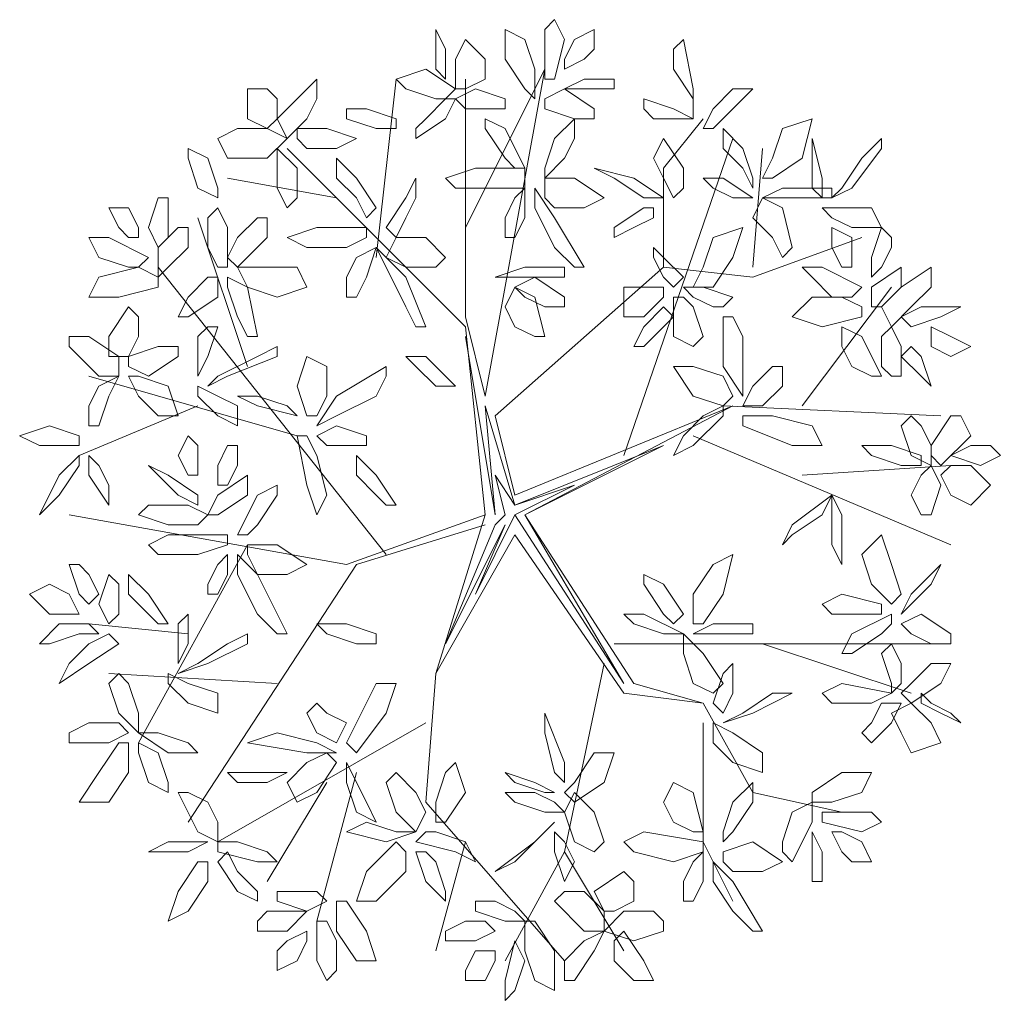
# Model space of a CAD drawing. Header units: millimetres. Extents: x 2424 to 2568, y 1542 to 1762.
# Drawn here: x 2514.759 to 2517.555, y 1604.665 to 1607.46 of the extents above; entities that cross this region are included whole.
import ezdxf

# ---------------------------------------------------------------- set-up
doc = ezdxf.new("R2010")
doc.units = ezdxf.units.MM
doc.layers.add('PDF_0', color=7, linetype='Continuous')

msp = doc.modelspace()

# ---------------------------------------------------------------- linework, layer by layer
at = {"layer": 'PDF_0', "lineweight": 9}
for points in [[(2516.2558, 1607.3473), (2516.2558, 1607.4321), (2516.284, 1607.4603), (2516.3122, 1607.4038), (2516.284, 1607.2909), (2516.2558, 1607.2909)], [(2515.9734, 1607.2909), (2515.9734, 1607.3756), (2515.9451, 1607.4321), (2515.9451, 1607.3756), (2515.9451, 1607.3191)], [(2516.2275, 1607.2344), (2516.1993, 1607.2626), (2516.1428, 1607.3473), (2516.1428, 1607.4321), (2516.1993, 1607.4038), (2516.2275, 1607.3191)], [(2516.3122, 1607.3191), (2516.3122, 1607.3473), (2516.3405, 1607.4038), (2516.3969, 1607.4321), (2516.3969, 1607.3756), (2516.3687, 1607.3473)], [(2516.0298, 1607.2626), (2516.0016, 1607.2626), (2516.0016, 1607.3473), (2516.0298, 1607.4038), (2516.0863, 1607.3473), (2516.0863, 1607.2909)], [(2516.6229, 1607.3191), (2516.6793, 1607.2344), (2516.6793, 1607.1779), (2516.6793, 1607.2626), (2516.6511, 1607.4038), (2516.6229, 1607.3756)], [(2515.9451, 1607.2344), (2515.8604, 1607.2626), (2515.8322, 1607.2909), (2515.9169, 1607.3191), (2516.0016, 1607.2626), (2515.9734, 1607.2344)], [(2515.6062, 1607.2909), (2515.6062, 1607.2344), (2515.578, 1607.1779), (2515.5215, 1607.1214), (2515.4933, 1607.1779), (2515.5498, 1607.2344)], [(2516.4252, 1607.2626), (2516.3405, 1607.2626), (2516.3122, 1607.2626), (2516.3687, 1607.2909), (2516.4534, 1607.2909), (2516.4534, 1607.2626)], [(2515.4933, 1607.2344), (2515.4933, 1607.1779), (2515.465, 1607.1497), (2515.4086, 1607.1779), (2515.4086, 1607.2626), (2515.465, 1607.2626)], [(2516.1146, 1607.2061), (2516.0298, 1607.2061), (2516.0016, 1607.2344), (2516.0581, 1607.2626), (2516.1428, 1607.2344), (2516.1428, 1607.2061)], [(2516.3405, 1607.1779), (2516.2558, 1607.2061), (2516.2558, 1607.2344), (2516.3122, 1607.2626), (2516.3969, 1607.2061), (2516.3969, 1607.1779)], [(2516.7076, 1607.1497), (2516.7358, 1607.1497), (2516.7923, 1607.2061), (2516.8488, 1607.2626), (2516.7923, 1607.2626), (2516.7358, 1607.2061)], [(2515.9169, 1607.1779), (2515.9734, 1607.2344), (2516.0016, 1607.2344), (2515.9734, 1607.1779), (2515.8886, 1607.1214), (2515.8886, 1607.1497)], [(2516.5664, 1607.1779), (2516.6229, 1607.1779), (2516.6793, 1607.1779), (2516.6229, 1607.2061), (2516.5381, 1607.2344), (2516.5381, 1607.2061)], [(2515.7757, 1607.1497), (2515.691, 1607.1779), (2515.691, 1607.2061), (2515.7474, 1607.2061), (2515.8322, 1607.1779), (2515.8322, 1607.1497)], [(2516.1428, 1607.065), (2516.0863, 1607.1497), (2516.0863, 1607.1779), (2516.1428, 1607.1497), (2516.1993, 1607.0367), (2516.171, 1607.0367)], [(2516.3122, 1607.065), (2516.3405, 1607.1214), (2516.3405, 1607.1779), (2516.284, 1607.1214), (2516.2558, 1607.0367), (2516.2558, 1607.0085)], [(2516.877, 1607.0085), (2516.9053, 1607.0085), (2516.99, 1607.065), (2517.0182, 1607.1779), (2516.9335, 1607.1497), (2516.9053, 1607.065)], [(2515.3803, 1607.1497), (2515.465, 1607.1497), (2515.5215, 1607.1214), (2515.465, 1607.065), (2515.3521, 1607.065), (2515.3238, 1607.1214)], [(2515.5498, 1607.1214), (2515.5498, 1607.1497), (2515.6345, 1607.1497), (2515.7192, 1607.1214), (2515.6627, 1607.0932), (2515.578, 1607.0932)], [(2516.8205, 1607.0367), (2516.7641, 1607.0932), (2516.7641, 1607.1497), (2516.8205, 1607.0932), (2516.8488, 1607.0085), (2516.8488, 1606.9802)], [(2516.6229, 1606.952), (2516.6511, 1606.9802), (2516.6511, 1607.0367), (2516.5946, 1607.1214), (2516.5664, 1607.065), (2516.5946, 1607.0085)], [(2517.0182, 1607.065), (2517.0182, 1606.9802), (2517.0465, 1606.952), (2517.0465, 1607.0085), (2517.0182, 1607.1214), (2517.0182, 1607.0932)], [(2517.1594, 1607.065), (2517.1029, 1606.9802), (2517.0747, 1606.952), (2517.1312, 1606.9802), (2517.2159, 1607.0932), (2517.2159, 1607.1214)], [(2515.2674, 1606.9802), (2515.2391, 1607.065), (2515.2391, 1607.0932), (2515.2956, 1607.065), (2515.3238, 1606.9802), (2515.3238, 1606.952)], [(2515.4933, 1606.9802), (2515.4933, 1607.065), (2515.4933, 1607.0932), (2515.5498, 1607.0367), (2515.5498, 1606.952), (2515.5215, 1606.9238)], [(2515.7192, 1606.952), (2515.6627, 1607.0085), (2515.6627, 1607.065), (2515.7192, 1607.0085), (2515.7757, 1606.9238), (2515.7474, 1606.8955)], [(2516.1428, 1606.9802), (2516.0016, 1606.9802), (2515.9734, 1607.0085), (2516.0581, 1607.0367), (2516.1993, 1607.0367), (2516.1993, 1606.9802)], [(2516.4534, 1607.0085), (2516.3969, 1607.0367), (2516.5099, 1607.0085), (2516.5946, 1606.952), (2516.5381, 1606.952)], [(2515.8604, 1606.8955), (2515.8886, 1606.952), (2515.8886, 1607.0085), (2515.8604, 1606.952), (2515.8039, 1606.8673), (2515.8322, 1606.839)], [(2516.2558, 1606.952), (2516.2558, 1607.0085), (2516.3405, 1607.0085), (2516.4252, 1606.952), (2516.3687, 1606.9238), (2516.284, 1606.9238)], [(2516.7923, 1606.952), (2516.8488, 1606.952), (2516.7641, 1607.0085), (2516.7076, 1607.0085), (2516.7358, 1606.9802)], [(2516.1428, 1606.839), (2516.171, 1606.839), (2516.1993, 1606.8955), (2516.1993, 1606.9802), (2516.171, 1606.952), (2516.1428, 1606.8955)], [(2516.284, 1606.8108), (2516.2275, 1606.9238), (2516.2275, 1606.9802), (2516.284, 1606.8955), (2516.3687, 1606.7543), (2516.3405, 1606.7543)], [(2517.0182, 1606.952), (2516.9053, 1606.952), (2516.877, 1606.952), (2516.9335, 1606.9802), (2517.0747, 1606.9802), (2517.0747, 1606.952)], [(2515.1826, 1606.9238), (2515.1826, 1606.839), (2515.1544, 1606.8108), (2515.1262, 1606.8673), (2515.1544, 1606.952), (2515.1826, 1606.952)], [(2516.9053, 1606.839), (2516.8488, 1606.8955), (2516.877, 1606.952), (2516.9335, 1606.9238), (2516.9617, 1606.8108), (2516.9335, 1606.7826)], [(2515.0979, 1606.839), (2515.0697, 1606.839), (2515.0414, 1606.8673), (2515.0132, 1606.9238), (2515.0697, 1606.9238), (2515.0979, 1606.8673)], [(2515.2956, 1606.8108), (2515.2956, 1606.8955), (2515.3238, 1606.9238), (2515.3521, 1606.8673), (2515.3521, 1606.7543), (2515.3238, 1606.7543)], [(2516.5099, 1606.8673), (2516.5664, 1606.8955), (2516.5664, 1606.9238), (2516.5381, 1606.9238), (2516.4534, 1606.8673), (2516.4534, 1606.839)], [(2517.0465, 1606.9238), (2517.0747, 1606.8955), (2517.1312, 1606.8673), (2517.2159, 1606.8673), (2517.1877, 1606.9238), (2517.1029, 1606.9238)], [(2515.3803, 1606.839), (2515.4368, 1606.8955), (2515.465, 1606.8955), (2515.465, 1606.839), (2515.3803, 1606.7543), (2515.3521, 1606.7826)], [(2515.2391, 1606.8108), (2515.1826, 1606.7543), (2515.1544, 1606.7261), (2515.1544, 1606.8108), (2515.2109, 1606.8673), (2515.2391, 1606.8673)], [(2515.691, 1606.8108), (2515.578, 1606.8108), (2515.5215, 1606.839), (2515.6062, 1606.8673), (2515.7474, 1606.8673), (2515.7474, 1606.839)], [(2516.6793, 1606.6978), (2516.7358, 1606.6978), (2516.7923, 1606.7826), (2516.8205, 1606.8673), (2516.7358, 1606.839), (2516.7076, 1606.7543)], [(2517.1312, 1606.7543), (2517.1029, 1606.7543), (2517.0747, 1606.8108), (2517.0747, 1606.8673), (2517.1312, 1606.839), (2517.1312, 1606.7826)], [(2517.2441, 1606.8108), (2517.2159, 1606.7543), (2517.1877, 1606.7261), (2517.1877, 1606.7826), (2517.2159, 1606.8673), (2517.2441, 1606.839)], [(2515.0697, 1606.7543), (2514.985, 1606.7826), (2514.9567, 1606.839), (2515.0132, 1606.839), (2515.1262, 1606.7826), (2515.0979, 1606.7543)], [(2515.8039, 1606.7826), (2515.8322, 1606.839), (2515.9169, 1606.839), (2515.9734, 1606.7826), (2515.9451, 1606.7543), (2515.8604, 1606.7543)], [(2515.691, 1606.6696), (2515.7192, 1606.6696), (2515.7474, 1606.7261), (2515.7757, 1606.8108), (2515.7192, 1606.7826), (2515.691, 1606.7261)], [(2515.8604, 1606.6414), (2515.8039, 1606.7543), (2515.7757, 1606.8108), (2515.8604, 1606.7261), (2515.9169, 1606.5849), (2515.8886, 1606.5849)], [(2516.5946, 1606.7826), (2516.6511, 1606.7261), (2516.6229, 1606.6978), (2516.5946, 1606.7261), (2516.5664, 1606.7826), (2516.5664, 1606.8108)], [(2515.1544, 1606.7261), (2515.1544, 1606.6978), (2515.0414, 1606.6696), (2514.9567, 1606.6696), (2514.985, 1606.7261), (2515.0979, 1606.7543)], [(2515.3803, 1606.7543), (2515.4086, 1606.6978), (2515.4933, 1606.6696), (2515.578, 1606.6978), (2515.5498, 1606.7543), (2515.465, 1606.7543)], [(2516.2558, 1606.7261), (2516.171, 1606.7261), (2516.1146, 1606.7261), (2516.1993, 1606.7543), (2516.3122, 1606.7543), (2516.3122, 1606.7261)], [(2517.0747, 1606.6696), (2517.0182, 1606.7261), (2516.99, 1606.7543), (2517.0465, 1606.7543), (2517.1594, 1606.6978), (2517.1312, 1606.6696)], [(2517.2724, 1606.6978), (2517.2724, 1606.7543), (2517.1877, 1606.6978), (2517.1877, 1606.6414), (2517.2159, 1606.6414)], [(2517.2441, 1606.5849), (2517.2159, 1606.6414), (2517.2724, 1606.6978), (2517.3571, 1606.7543), (2517.3571, 1606.6978), (2517.3006, 1606.6414)], [(2515.2391, 1606.6696), (2515.2956, 1606.7261), (2515.3238, 1606.7261), (2515.3238, 1606.6696), (2515.2391, 1606.6131), (2515.2109, 1606.6131)], [(2515.3803, 1606.6131), (2515.3521, 1606.6978), (2515.3521, 1606.7261), (2515.4086, 1606.6978), (2515.4368, 1606.5566), (2515.4086, 1606.5566)], [(2516.2558, 1606.6414), (2516.1993, 1606.6696), (2516.171, 1606.6978), (2516.2275, 1606.7261), (2516.3122, 1606.6696), (2516.3122, 1606.6414)], [(2516.171, 1606.5849), (2516.1428, 1606.6414), (2516.171, 1606.6978), (2516.2275, 1606.6696), (2516.2558, 1606.5566), (2516.2275, 1606.5566)], [(2516.5946, 1606.6978), (2516.5946, 1606.6696), (2516.5381, 1606.6131), (2516.4817, 1606.6131), (2516.4817, 1606.6978), (2516.5381, 1606.6978)], [(2516.7358, 1606.6414), (2516.6793, 1606.6696), (2516.6511, 1606.6978), (2516.7076, 1606.6978), (2516.7923, 1606.6696), (2516.7641, 1606.6414)], [(2516.6793, 1606.6414), (2516.7076, 1606.5566), (2516.6793, 1606.5284), (2516.6229, 1606.5566), (2516.6229, 1606.6696), (2516.6511, 1606.6696)], [(2517.1594, 1606.6414), (2517.1594, 1606.6131), (2517.0465, 1606.5849), (2516.9617, 1606.6131), (2517.0182, 1606.6696), (2517.1029, 1606.6696)], [(2515.0979, 1606.5566), (2515.0697, 1606.5002), (2515.0132, 1606.5002), (2515.0132, 1606.5566), (2515.0697, 1606.6414), (2515.0979, 1606.6131)], [(2516.6229, 1606.6131), (2516.5946, 1606.6414), (2516.5381, 1606.5849), (2516.5099, 1606.5284), (2516.5381, 1606.5284), (2516.5946, 1606.5849)], [(2517.3289, 1606.6414), (2517.4136, 1606.6414), (2517.4418, 1606.6414), (2517.3853, 1606.6131), (2517.3006, 1606.5849), (2517.2724, 1606.6131)], [(2516.8205, 1606.5566), (2516.8205, 1606.4437), (2516.8205, 1606.3872), (2516.7641, 1606.4719), (2516.7641, 1606.6131), (2516.7923, 1606.6131)], [(2515.2674, 1606.5566), (2515.2674, 1606.4719), (2515.2674, 1606.4437), (2515.2956, 1606.5002), (2515.3238, 1606.5849), (2515.2956, 1606.5849)], [(2517.1312, 1606.4719), (2517.1029, 1606.5284), (2517.1029, 1606.5849), (2517.1594, 1606.5566), (2517.2159, 1606.4437), (2517.1877, 1606.4437)], [(2517.2159, 1606.4719), (2517.2159, 1606.5566), (2517.2441, 1606.5849), (2517.2724, 1606.5284), (2517.2724, 1606.4437), (2517.2441, 1606.4437)], [(2517.3571, 1606.5566), (2517.3571, 1606.5849), (2517.4136, 1606.5566), (2517.4701, 1606.5284), (2517.4136, 1606.5002), (2517.3571, 1606.5284)], [(2514.9567, 1606.5566), (2515.0414, 1606.5002), (2515.0414, 1606.4437), (2514.985, 1606.4437), (2514.9002, 1606.5284), (2514.9002, 1606.5566)], [(2515.2109, 1606.5284), (2515.2109, 1606.5002), (2515.1262, 1606.4437), (2515.0697, 1606.4719), (2515.0697, 1606.5002), (2515.1544, 1606.5284)], [(2515.4368, 1606.5002), (2515.3238, 1606.4437), (2515.2956, 1606.4154), (2515.3521, 1606.4437), (2515.4933, 1606.5002), (2515.4933, 1606.5284)], [(2517.3289, 1606.4437), (2517.3571, 1606.4154), (2517.3289, 1606.5002), (2517.3006, 1606.5284), (2517.2724, 1606.5002)], [(2515.6062, 1606.3307), (2515.578, 1606.3307), (2515.5498, 1606.4154), (2515.578, 1606.5002), (2515.6345, 1606.4719), (2515.6345, 1606.3872)], [(2515.9451, 1606.4154), (2516.0016, 1606.4154), (2515.9169, 1606.5002), (2515.8604, 1606.5002), (2515.8886, 1606.4719)], [(2515.7757, 1606.3872), (2515.6627, 1606.3307), (2515.6062, 1606.3025), (2515.6627, 1606.3872), (2515.8039, 1606.4719), (2515.8039, 1606.4437)], [(2516.7923, 1606.3872), (2516.7641, 1606.359), (2516.6793, 1606.3872), (2516.6229, 1606.4719), (2516.6793, 1606.4719), (2516.7641, 1606.4437)], [(2516.9335, 1606.4719), (2516.9053, 1606.4719), (2516.8488, 1606.4154), (2516.8205, 1606.359), (2516.877, 1606.359), (2516.9335, 1606.4154)], [(2514.9567, 1606.359), (2514.985, 1606.4154), (2515.0414, 1606.4437), (2515.0132, 1606.3872), (2514.985, 1606.3025), (2514.9567, 1606.3025)], [(2515.0697, 1606.4437), (2515.0979, 1606.4437), (2515.1826, 1606.4154), (2515.2109, 1606.3307), (2515.1544, 1606.3307), (2515.0979, 1606.3872)], [(2515.2674, 1606.4154), (2515.2674, 1606.3872), (2515.3238, 1606.3307), (2515.3803, 1606.3025), (2515.3803, 1606.359), (2515.3238, 1606.3872)], [(2515.5215, 1606.359), (2515.5498, 1606.3307), (2515.4368, 1606.359), (2515.3803, 1606.3872), (2515.4368, 1606.3872)], [(2516.7076, 1606.3307), (2516.6511, 1606.2742), (2516.6229, 1606.2178), (2516.6793, 1606.246), (2516.7641, 1606.3307), (2516.7641, 1606.359)], [(2516.9053, 1606.3307), (2517.0182, 1606.3025), (2517.0465, 1606.246), (2516.9617, 1606.246), (2516.8205, 1606.3025), (2516.8205, 1606.3307)], [(2517.3289, 1606.3025), (2517.3571, 1606.246), (2517.3571, 1606.1895), (2517.3006, 1606.2178), (2517.2724, 1606.3025), (2517.3006, 1606.3307)], [(2517.3571, 1606.246), (2517.4136, 1606.3307), (2517.4418, 1606.3307), (2517.4701, 1606.2742), (2517.3853, 1606.1895), (2517.3571, 1606.2178)], [(2514.9285, 1606.246), (2514.9285, 1606.2742), (2514.8438, 1606.3025), (2514.759, 1606.2742), (2514.8155, 1606.246), (2514.9002, 1606.246)], [(2515.7474, 1606.246), (2515.7474, 1606.2742), (2515.6627, 1606.3025), (2515.6062, 1606.2742), (2515.6345, 1606.246), (2515.691, 1606.246)], [(2515.2674, 1606.1613), (2515.2391, 1606.1613), (2515.2109, 1606.2178), (2515.2391, 1606.2742), (2515.2674, 1606.246), (2515.2674, 1606.1895)], [(2515.6062, 1606.2178), (2515.6345, 1606.1048), (2515.6062, 1606.0483), (2515.578, 1606.133), (2515.5498, 1606.2742), (2515.578, 1606.2742)], [(2515.3803, 1606.1895), (2515.3521, 1606.133), (2515.3238, 1606.133), (2515.3238, 1606.1895), (2515.3521, 1606.246), (2515.3803, 1606.246)], [(2517.2724, 1606.1895), (2517.1877, 1606.2178), (2517.1594, 1606.246), (2517.2441, 1606.246), (2517.3289, 1606.2178), (2517.3289, 1606.1895)], [(2517.4136, 1606.2178), (2517.4983, 1606.1895), (2517.5548, 1606.2178), (2517.5265, 1606.246), (2517.4701, 1606.246)], [(2514.872, 1606.1048), (2514.8155, 1606.0483), (2514.872, 1606.1613), (2514.9285, 1606.2178), (2514.9285, 1606.1895)], [(2515.0132, 1606.133), (2515.0132, 1606.0766), (2514.9567, 1606.1613), (2514.9567, 1606.2178), (2514.985, 1606.1895)], [(2515.7757, 1606.1048), (2515.7192, 1606.1613), (2515.7192, 1606.2178), (2515.7757, 1606.1613), (2515.8322, 1606.0766), (2515.8039, 1606.0766)], [(2515.2109, 1606.1048), (2515.1544, 1606.1613), (2515.1262, 1606.1895), (2515.1826, 1606.1613), (2515.2674, 1606.1048), (2515.2674, 1606.0766)], [(2517.3006, 1606.1048), (2517.3289, 1606.1613), (2517.3571, 1606.1895), (2517.3853, 1606.133), (2517.3571, 1606.0483), (2517.3289, 1606.0483)], [(2517.3853, 1606.1613), (2517.4136, 1606.1895), (2517.4701, 1606.1895), (2517.5265, 1606.133), (2517.4701, 1606.0766), (2517.4136, 1606.1048)], [(2515.4086, 1606.1048), (2515.3238, 1606.0483), (2515.2956, 1606.0483), (2515.3238, 1606.1048), (2515.4086, 1606.1613), (2515.4086, 1606.133)], [(2515.4368, 1606.0201), (2515.4933, 1606.1048), (2515.4933, 1606.133), (2515.4368, 1606.1048), (2515.3803, 1605.9918), (2515.4086, 1605.9918)], [(2517.0465, 1606.0483), (2517.0747, 1606.1048), (2516.9617, 1606.0201), (2516.9335, 1605.9636), (2516.9617, 1605.9918)], [(2517.1029, 1606.0483), (2517.1029, 1605.9354), (2517.1029, 1605.9071), (2517.0747, 1605.9636), (2517.0747, 1606.0766), (2517.0747, 1606.1048)], [(2515.2956, 1606.0483), (2515.2674, 1606.0201), (2515.1826, 1606.0201), (2515.0979, 1606.0483), (2515.1262, 1606.0766), (2515.2391, 1606.0766)], [(2515.2674, 1605.9354), (2515.1544, 1605.9354), (2515.1262, 1605.9636), (2515.1826, 1605.9918), (2515.3521, 1605.9918), (2515.3521, 1605.9636)], [(2517.2441, 1605.7942), (2517.2724, 1605.8224), (2517.2441, 1605.9071), (2517.2159, 1605.9918), (2517.1594, 1605.9354), (2517.1877, 1605.8506)], [(2515.4086, 1605.9354), (2515.4086, 1605.9636), (2515.4933, 1605.9636), (2515.578, 1605.9071), (2515.5215, 1605.8789), (2515.4368, 1605.8789)], [(2515.2956, 1605.8224), (2515.3238, 1605.8224), (2515.3521, 1605.8789), (2515.3521, 1605.9354), (2515.3238, 1605.9071), (2515.2956, 1605.8506)], [(2515.4368, 1605.7659), (2515.3803, 1605.8789), (2515.3803, 1605.9354), (2515.4368, 1605.8789), (2515.5215, 1605.7094), (2515.4933, 1605.7094)], [(2516.6793, 1605.7377), (2516.7076, 1605.7377), (2516.7641, 1605.8224), (2516.7923, 1605.9354), (2516.7358, 1605.9071), (2516.6793, 1605.8224)], [(2514.9567, 1605.8789), (2514.985, 1605.8224), (2514.9567, 1605.7942), (2514.9285, 1605.8224), (2514.9002, 1605.9071), (2514.9285, 1605.9071)], [(2517.3571, 1605.8506), (2517.3853, 1605.9071), (2517.3006, 1605.8224), (2517.2724, 1605.7659), (2517.3006, 1605.7942)], [(2515.0414, 1605.8506), (2515.0132, 1605.8789), (2514.985, 1605.7942), (2515.0132, 1605.7377), (2515.0414, 1605.7659)], [(2515.1262, 1605.7659), (2515.0697, 1605.8224), (2515.0697, 1605.8789), (2515.1262, 1605.8224), (2515.1826, 1605.7377), (2515.1544, 1605.7377)], [(2516.5946, 1605.7659), (2516.5381, 1605.8506), (2516.5381, 1605.8789), (2516.5946, 1605.8506), (2516.6511, 1605.7659), (2516.6229, 1605.7377)], [(2514.9285, 1605.7659), (2514.9002, 1605.7659), (2514.8438, 1605.7659), (2514.7873, 1605.8224), (2514.8438, 1605.8506), (2514.9002, 1605.8224)], [(2517.1594, 1605.7659), (2517.0747, 1605.7659), (2517.0465, 1605.7942), (2517.1029, 1605.8224), (2517.2159, 1605.7942), (2517.2159, 1605.7659)], [(2515.2109, 1605.7377), (2515.2391, 1605.7659), (2515.2391, 1605.6812), (2515.2109, 1605.6247), (2515.2109, 1605.653)], [(2516.5946, 1605.7094), (2516.6511, 1605.7094), (2516.5381, 1605.7659), (2516.4817, 1605.7659), (2516.5099, 1605.7377)], [(2517.2159, 1605.7094), (2517.1312, 1605.653), (2517.1029, 1605.653), (2517.1312, 1605.7094), (2517.2441, 1605.7659), (2517.2441, 1605.7377)], [(2517.3571, 1605.6812), (2517.3006, 1605.7094), (2517.2724, 1605.7377), (2517.3289, 1605.7659), (2517.4136, 1605.7094), (2517.4136, 1605.6812)], [(2514.9285, 1605.7094), (2514.8438, 1605.6812), (2514.8155, 1605.6812), (2514.872, 1605.7377), (2514.9567, 1605.7377), (2514.985, 1605.7094)], [(2515.7192, 1605.6812), (2515.6345, 1605.7094), (2515.6062, 1605.7377), (2515.691, 1605.7377), (2515.7757, 1605.7094), (2515.7757, 1605.6812)], [(2516.7923, 1605.7094), (2516.7076, 1605.7094), (2516.6793, 1605.7094), (2516.7358, 1605.7377), (2516.8488, 1605.7377), (2516.8488, 1605.7094)], [(2515.0132, 1605.7094), (2515.0414, 1605.6812), (2514.9567, 1605.6247), (2514.872, 1605.5683), (2514.9002, 1605.6247), (2514.9567, 1605.6812)], [(2515.3521, 1605.6812), (2515.2674, 1605.6247), (2515.2109, 1605.5965), (2515.2956, 1605.6247), (2515.4086, 1605.6812), (2515.4086, 1605.7094)], [(2516.6793, 1605.5683), (2516.6511, 1605.653), (2516.6511, 1605.7094), (2516.7076, 1605.653), (2516.7641, 1605.5683), (2516.7358, 1605.54)], [(2517.2724, 1605.6247), (2517.2724, 1605.5683), (2517.2441, 1605.54), (2517.2441, 1605.5683), (2517.2159, 1605.653), (2517.2441, 1605.6812)], [(2516.7641, 1605.5965), (2516.7923, 1605.6247), (2516.7923, 1605.54), (2516.7641, 1605.4835), (2516.7358, 1605.5118)], [(2517.3006, 1605.5683), (2517.3571, 1605.6247), (2517.4136, 1605.6247), (2517.3853, 1605.5683), (2517.3006, 1605.5118), (2517.2724, 1605.54)], [(2515.0697, 1605.5683), (2515.0979, 1605.4835), (2515.0979, 1605.4271), (2515.0414, 1605.4835), (2515.0132, 1605.5683), (2515.0414, 1605.5965)], [(2515.1826, 1605.5965), (2515.1826, 1605.5683), (2515.2391, 1605.5118), (2515.3238, 1605.4835), (2515.3238, 1605.54), (2515.2391, 1605.5683)], [(2515.7192, 1605.4553), (2515.7757, 1605.5683), (2515.8322, 1605.5683), (2515.8039, 1605.4835), (2515.7192, 1605.3706), (2515.691, 1605.3988)], [(2517.1877, 1605.5118), (2517.2441, 1605.54), (2517.1029, 1605.5683), (2517.0465, 1605.54), (2517.0747, 1605.5118)], [(2516.9053, 1605.54), (2516.9617, 1605.54), (2516.8488, 1605.4835), (2516.7641, 1605.4553), (2516.8205, 1605.4835)], [(2517.3289, 1605.54), (2517.3289, 1605.5118), (2517.3853, 1605.4835), (2517.4418, 1605.4553), (2517.4136, 1605.4835), (2517.3571, 1605.5118)], [(2515.6062, 1605.5118), (2515.578, 1605.4835), (2515.6062, 1605.4271), (2515.6627, 1605.3988), (2515.691, 1605.4553), (2515.6345, 1605.4835)], [(2517.1877, 1605.4553), (2517.2159, 1605.5118), (2517.2724, 1605.5118), (2517.2441, 1605.4553), (2517.1877, 1605.3988), (2517.1594, 1605.4271)], [(2517.2441, 1605.4835), (2517.3006, 1605.5118), (2517.3571, 1605.4553), (2517.3853, 1605.3988), (2517.3006, 1605.3706), (2517.2724, 1605.4271)], [(2516.2558, 1605.4271), (2516.2558, 1605.4835), (2516.3122, 1605.3423), (2516.3122, 1605.2859), (2516.284, 1605.3141)], [(2514.9567, 1605.4553), (2515.0414, 1605.4553), (2515.0697, 1605.4271), (2515.0132, 1605.3988), (2514.9002, 1605.3988), (2514.9002, 1605.4271)], [(2516.7358, 1605.4553), (2516.7358, 1605.3988), (2516.7923, 1605.3423), (2516.877, 1605.3141), (2516.877, 1605.3706), (2516.7923, 1605.4271)], [(2515.1544, 1605.4271), (2515.0979, 1605.4271), (2515.1826, 1605.3706), (2515.2674, 1605.3706), (2515.2391, 1605.3988)], [(2515.4933, 1605.4271), (2515.4086, 1605.3988), (2515.578, 1605.3706), (2515.6627, 1605.3706), (2515.6062, 1605.3988)], [(2515.0697, 1605.3988), (2515.0414, 1605.3988), (2514.985, 1605.3141), (2514.9285, 1605.2294), (2515.0132, 1605.2294), (2515.0697, 1605.3141)], [(2515.1544, 1605.3706), (2515.1826, 1605.2859), (2515.1826, 1605.2576), (2515.1262, 1605.2859), (2515.0979, 1605.3706), (2515.0979, 1605.3988)], [(2515.6345, 1605.3706), (2515.6627, 1605.3423), (2515.6062, 1605.2576), (2515.5498, 1605.2294), (2515.5215, 1605.2859), (2515.578, 1605.3423)], [(2516.3122, 1605.2576), (2516.3405, 1605.2294), (2516.4252, 1605.2859), (2516.4534, 1605.3706), (2516.3969, 1605.3706), (2516.3405, 1605.2859)], [(2515.691, 1605.2859), (2515.7192, 1605.2011), (2515.7757, 1605.1729), (2515.7474, 1605.2294), (2515.691, 1605.3423), (2515.691, 1605.3141)], [(2515.9451, 1605.2294), (2515.9734, 1605.3141), (2516.0016, 1605.3423), (2516.0298, 1605.2576), (2515.9734, 1605.1729), (2515.9451, 1605.1729)], [(2515.465, 1605.2859), (2515.5215, 1605.3141), (2515.4086, 1605.3141), (2515.3521, 1605.3141), (2515.3803, 1605.2859)], [(2515.8886, 1605.2576), (2515.9169, 1605.2011), (2515.8886, 1605.1447), (2515.8322, 1605.2011), (2515.8039, 1605.2859), (2515.8322, 1605.3141)], [(2516.171, 1605.2859), (2516.1428, 1605.3141), (2516.2275, 1605.2859), (2516.284, 1605.2576), (2516.2558, 1605.2576)], [(2517.0182, 1605.2294), (2517.0182, 1605.2576), (2517.1029, 1605.3141), (2517.1877, 1605.3141), (2517.1594, 1605.2576), (2517.0747, 1605.2294)], [(2516.6229, 1605.1729), (2516.5946, 1605.2294), (2516.6229, 1605.2859), (2516.6793, 1605.2576), (2516.7076, 1605.1447), (2516.6793, 1605.1447)], [(2516.7923, 1605.1447), (2516.8488, 1605.2294), (2516.8488, 1605.2859), (2516.7923, 1605.2294), (2516.7641, 1605.1447), (2516.7641, 1605.1164)], [(2515.2956, 1605.2294), (2515.3238, 1605.1729), (2515.3238, 1605.1164), (2515.2674, 1605.1447), (2515.2109, 1605.2576), (2515.2391, 1605.2576)], [(2516.3122, 1605.2011), (2516.284, 1605.2294), (2516.2275, 1605.2576), (2516.1428, 1605.2576), (2516.171, 1605.2294), (2516.2558, 1605.2011)], [(2516.3405, 1605.1164), (2516.3122, 1605.2011), (2516.3405, 1605.2576), (2516.3969, 1605.2011), (2516.4252, 1605.1164), (2516.3969, 1605.0882)], [(2516.9335, 1605.1164), (2516.9617, 1605.2011), (2517.0182, 1605.2294), (2517.0182, 1605.1729), (2516.9617, 1605.0599), (2516.9335, 1605.0882)], [(2517.1029, 1605.2011), (2517.1877, 1605.2011), (2517.2159, 1605.1729), (2517.1594, 1605.1447), (2517.0465, 1605.1729), (2517.0465, 1605.2011)], [(2515.7474, 1605.1729), (2515.691, 1605.1447), (2515.8039, 1605.1164), (2515.8886, 1605.1447), (2515.8322, 1605.1447)], [(2516.171, 1605.0599), (2516.1146, 1605.0317), (2516.2275, 1605.1164), (2516.284, 1605.1729), (2516.2558, 1605.1447)], [(2515.9451, 1605.1447), (2516.0298, 1605.1164), (2516.0581, 1605.0599), (2516.0016, 1605.0882), (2515.8886, 1605.1164), (2515.9169, 1605.1447)], [(2516.3405, 1605.0599), (2516.3122, 1605.0035), (2516.284, 1605.0882), (2516.284, 1605.1447), (2516.3122, 1605.1164)], [(2516.6229, 1605.0599), (2516.5099, 1605.0882), (2516.4817, 1605.1164), (2516.5381, 1605.1447), (2516.7076, 1605.1164), (2516.7076, 1605.0882)], [(2517.0182, 1605.0317), (2517.0182, 1605.1164), (2517.0182, 1605.1447), (2517.0465, 1605.0882), (2517.0465, 1605.0035), (2517.0182, 1605.0035)], [(2517.0747, 1605.1447), (2517.1029, 1605.1447), (2517.1594, 1605.1164), (2517.1877, 1605.0599), (2517.1312, 1605.0599), (2517.1029, 1605.0882)], [(2515.1826, 1605.1164), (2515.1262, 1605.0882), (2515.2391, 1605.0882), (2515.2956, 1605.1164), (2515.2674, 1605.1164)], [(2515.3803, 1605.1164), (2515.465, 1605.0882), (2515.4933, 1605.0599), (2515.4368, 1605.0599), (2515.3238, 1605.0882), (2515.3238, 1605.1164)], [(2515.8604, 1605.0882), (2515.8322, 1605.1164), (2515.7474, 1605.0317), (2515.7192, 1604.947), (2515.7757, 1604.947), (2515.8604, 1605.0317)], [(2516.7641, 1605.0599), (2516.7641, 1605.0882), (2516.8488, 1605.1164), (2516.9335, 1605.0599), (2516.877, 1605.0317), (2516.7923, 1605.0317)], [(2515.3803, 1605.0317), (2515.4368, 1604.9752), (2515.4368, 1604.947), (2515.3803, 1604.9752), (2515.3238, 1605.0599), (2515.3521, 1605.0882)], [(2515.9451, 1605.0599), (2515.9734, 1604.9752), (2515.9734, 1604.947), (2515.9169, 1605.0035), (2515.8886, 1605.0882), (2515.9169, 1605.0882)], [(2516.6511, 1604.947), (2516.6793, 1604.947), (2516.7076, 1605.0035), (2516.7076, 1605.0882), (2516.6793, 1605.0599), (2516.6511, 1605.0035)], [(2515.2956, 1605.0599), (2515.2674, 1605.0599), (2515.2109, 1604.9752), (2515.1826, 1604.8905), (2515.2391, 1604.9187), (2515.2956, 1605.0035)], [(2516.7923, 1604.9187), (2516.7358, 1605.0035), (2516.7358, 1605.0599), (2516.7923, 1605.0035), (2516.877, 1604.8623), (2516.8488, 1604.8623)], [(2516.5099, 1604.947), (2516.4534, 1604.9187), (2516.4252, 1604.9187), (2516.3969, 1604.9752), (2516.4817, 1605.0317), (2516.5099, 1605.0035)], [(2515.5498, 1604.9752), (2515.6062, 1604.9752), (2515.6345, 1604.947), (2515.578, 1604.9187), (2515.4933, 1604.947), (2515.4933, 1604.9752)], [(2516.3687, 1604.9752), (2516.4252, 1604.9187), (2516.4252, 1604.8623), (2516.3687, 1604.8623), (2516.284, 1604.947), (2516.3122, 1604.9752)], [(2515.6627, 1604.947), (2515.691, 1604.947), (2515.7474, 1604.8623), (2515.7757, 1604.7775), (2515.7192, 1604.7775), (2515.6627, 1604.8623)], [(2516.1146, 1604.947), (2516.171, 1604.9187), (2516.1993, 1604.8905), (2516.1428, 1604.8905), (2516.0581, 1604.9187), (2516.0581, 1604.947)], [(2515.465, 1604.9187), (2515.5498, 1604.9187), (2515.578, 1604.9187), (2515.5215, 1604.8623), (2515.4368, 1604.8623), (2515.4368, 1604.8905)], [(2516.5946, 1604.8905), (2516.5946, 1604.8623), (2516.5099, 1604.834), (2516.4252, 1604.8623), (2516.4817, 1604.9187), (2516.5664, 1604.9187)], [(2515.6627, 1604.834), (2515.6627, 1604.7493), (2515.6345, 1604.7211), (2515.6062, 1604.7775), (2515.6062, 1604.8905), (2515.6345, 1604.8905)], [(2516.0298, 1604.8905), (2516.0863, 1604.8905), (2516.1146, 1604.8623), (2516.0581, 1604.834), (2515.9734, 1604.834), (2515.9734, 1604.8623)], [(2516.1993, 1604.8905), (2516.2275, 1604.8905), (2516.284, 1604.8058), (2516.284, 1604.6928), (2516.2275, 1604.7211), (2516.1993, 1604.8058)], [(2515.578, 1604.8623), (2515.578, 1604.834), (2515.5498, 1604.7775), (2515.4933, 1604.7493), (2515.4933, 1604.8058), (2515.5215, 1604.834)], [(2516.3122, 1604.7775), (2516.3687, 1604.834), (2516.4252, 1604.8623), (2516.3969, 1604.8058), (2516.3405, 1604.7211), (2516.3122, 1604.7211)], [(2516.4534, 1604.834), (2516.4817, 1604.8623), (2516.5381, 1604.7775), (2516.5664, 1604.7211), (2516.5099, 1604.7211), (2516.4534, 1604.7775)], [(2516.1993, 1604.7775), (2516.171, 1604.834), (2516.1428, 1604.7211), (2516.1428, 1604.6646), (2516.171, 1604.6928)], [(2516.1146, 1604.8058), (2516.1146, 1604.7775), (2516.0863, 1604.7211), (2516.0298, 1604.7211), (2516.0298, 1604.7493), (2516.0581, 1604.8058)]]:
    msp.add_lwpolyline(points, close=True, dxfattribs=at)
for points in [[(2516.0298, 1606.8673), (2516.2558, 1607.3191), (2516.0863, 1606.3872), (2516.0298, 1606.6131), (2516.0298, 1607.2909)], [(2515.7757, 1606.7826), (2515.8322, 1607.2909)], [(2516.7076, 1607.1779), (2516.5946, 1607.0367), (2516.5946, 1606.7543), (2516.8488, 1606.7261), (2517.1594, 1606.839)], [(2516.4817, 1606.2178), (2516.7923, 1607.1214)], [(2516.0863, 1606.0483), (2516.0298, 1606.5849), (2515.5215, 1607.0932)], [(2516.8488, 1606.7543), (2516.877, 1607.0932)], [(2515.6627, 1606.952), (2515.3521, 1607.0085)], [(2515.4086, 1606.4719), (2515.2674, 1606.8955)], [(2515.8039, 1605.9354), (2515.1544, 1606.7543)], [(2516.0298, 1606.5566), (2516.1146, 1606.0483), (2516.0863, 1606.359), (2516.171, 1606.0766), (2516.5946, 1606.246), (2516.1993, 1606.0483), (2516.7923, 1606.359), (2516.171, 1606.1048), (2516.1146, 1606.3307), (2516.5946, 1606.7543)], [(2516.99, 1606.359), (2517.2441, 1606.6978)], [(2515.5498, 1606.2742), (2514.9567, 1606.4437)], [(2515.2674, 1606.359), (2514.9285, 1606.2178)], [(2516.7641, 1606.359), (2517.3853, 1606.3307)], [(2516.6793, 1606.2742), (2517.4136, 1605.9636)], [(2516.99, 1606.1613), (2517.4136, 1606.1895)], [(2516.171, 1606.0483), (2516.0581, 1605.8224), (2516.1428, 1606.0201), (2515.9734, 1605.6812), (2516.1146, 1606.0201), (2516.1428, 1606.0483), (2516.1146, 1606.1613), (2516.171, 1606.0766), (2516.3405, 1606.133), (2516.171, 1606.0483), (2516.4817, 1605.5683), (2516.1993, 1606.0483), (2516.5099, 1605.5683), (2516.7076, 1605.5118)], [(2517.1029, 1605.2011), (2516.8488, 1605.2576), (2516.7076, 1605.5118), (2516.4817, 1605.54), (2516.171, 1605.9918), (2515.9451, 1605.5965), (2516.0863, 1606.0483), (2515.691, 1605.9071), (2514.9002, 1606.0483)], [(2516.0863, 1606.0201), (2515.7192, 1605.9071), (2515.2391, 1605.1729)], [(2515.4086, 1605.9636), (2515.0979, 1605.3988)], [(2515.2391, 1605.7094), (2514.9567, 1605.7377)], [(2516.4534, 1605.6812), (2517.3853, 1605.6812)], [(2516.877, 1605.6812), (2517.3006, 1605.54)], [(2516.4252, 1605.6247), (2516.3122, 1605.0882)], [(2515.4933, 1605.5683), (2515.0132, 1605.5965)], [(2515.9451, 1605.5965), (2515.9169, 1605.2294), (2516.3122, 1604.7775)], [(2515.9169, 1605.4553), (2515.3238, 1605.1164)], [(2516.7076, 1605.4553), (2516.7076, 1605.1164), (2516.7923, 1604.947)], [(2515.7192, 1605.3141), (2515.6062, 1604.8905)], [(2515.6345, 1605.2859), (2515.465, 1605.0035)], [(2516.0298, 1605.1164), (2515.9451, 1604.8058)], [(2516.4817, 1604.8058), (2516.3122, 1605.0882), (2516.1428, 1604.7775)]]:
    msp.add_lwpolyline(points, dxfattribs=at)

doc.saveas('drawing.dxf')
